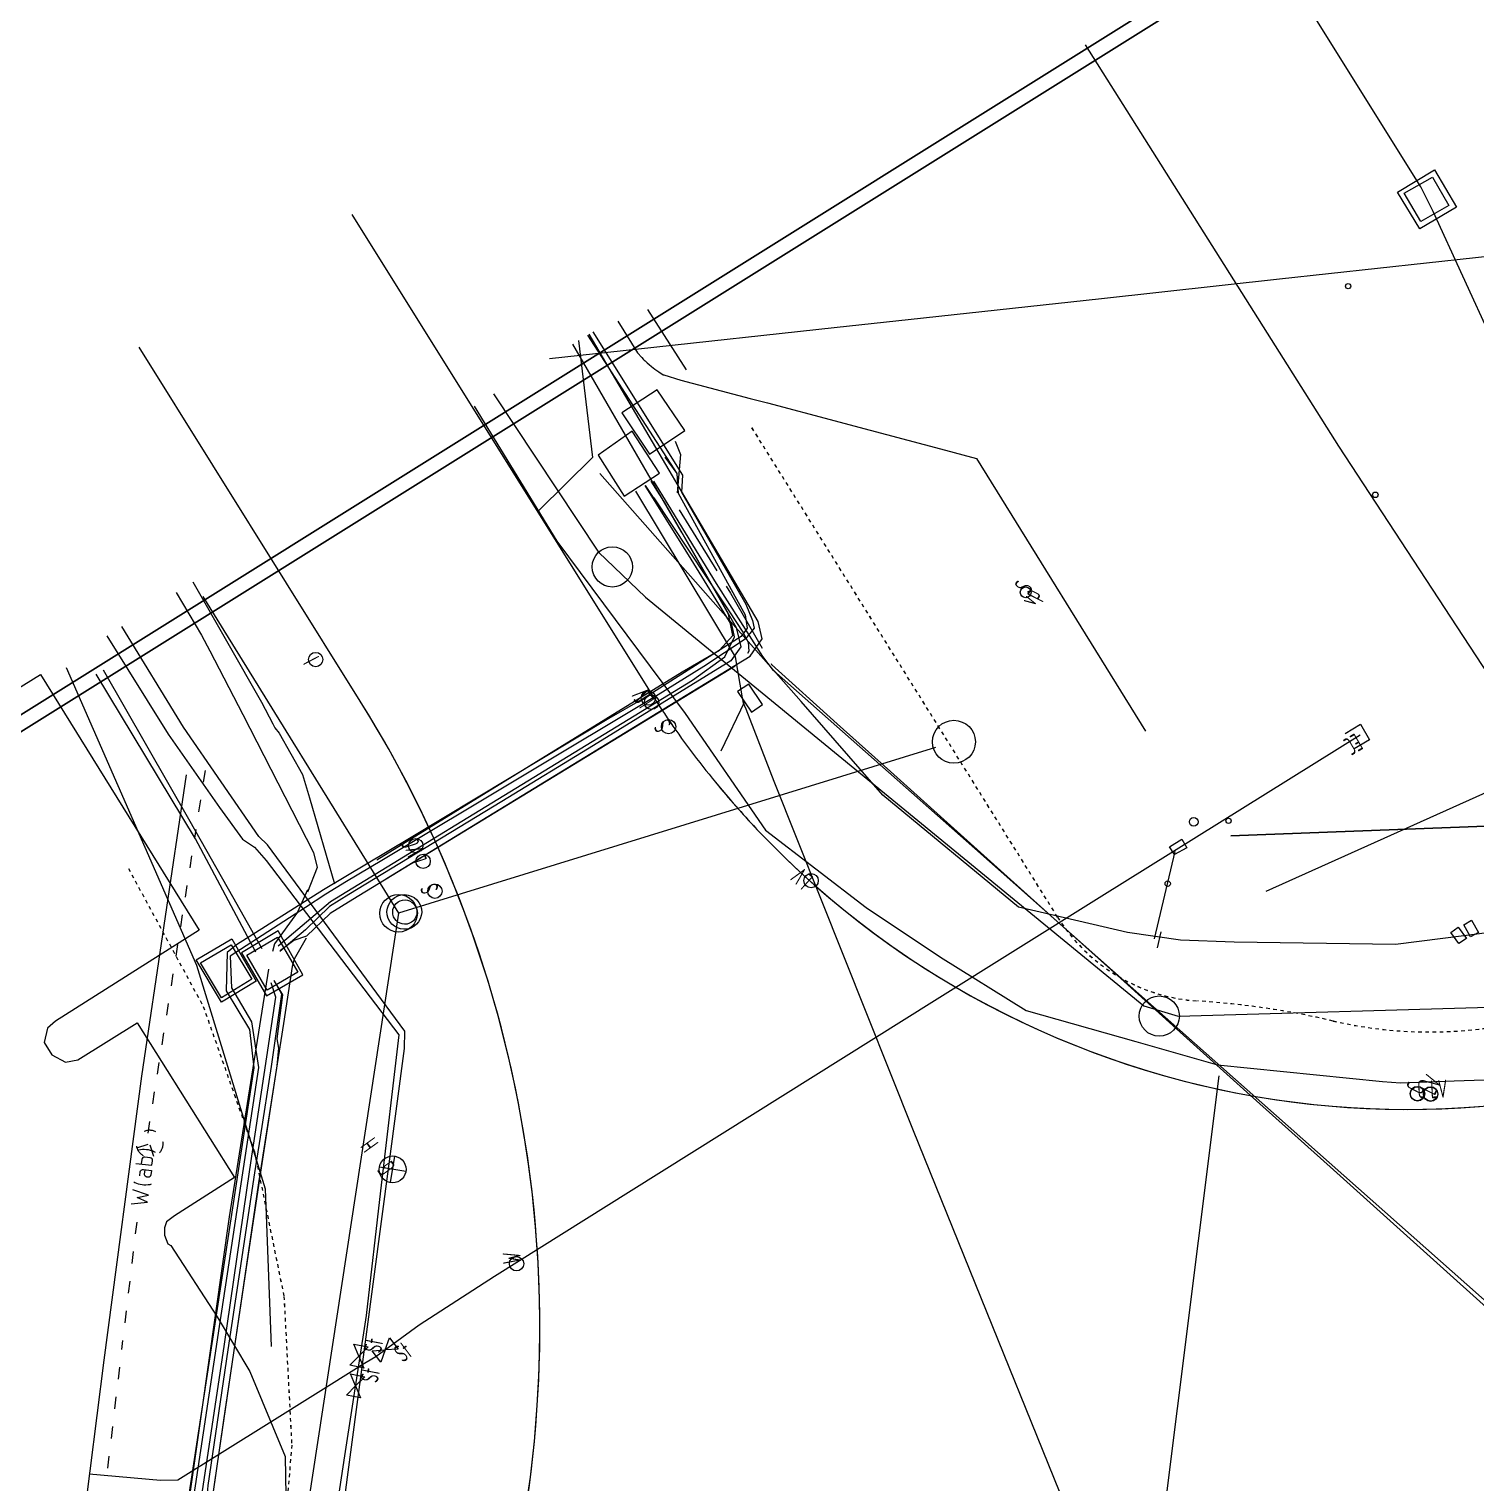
# Model space of a CAD drawing. Header units: metres. Extents: x 3 to 509016, y 4 to 6969473.
# Drawn here: x 507782.78 to 507823.17, y 6967302.36 to 6967342.94 of the extents above; entities that cross this region are included whole.
import ezdxf

# ---------------------------------------------------------------- set-up
doc = ezdxf.new("R2010")
doc.units = ezdxf.units.M
doc.linetypes.add('AEC_Double Dash', pattern=[0.039, 0.015, -0.004, 0.006, -0.004, 0.006, -0.004])
for name, color, linetype, lineweight in [('A-FLOR', 252, 'Continuous', 5), ('C-PRKG', 252, 'Continuous', 5), ('C-PROP-LINE', 252, 'AEC_Double Dash', 5), ('C_FEAT', 252, 'EXISTING_COMMUNICATIONS', 0), ('C_MANHOLE_PIT', 252, 'EXISTING_COMMUNICATIONS', 0), ('C_UG_LINES', 252, 'EXISTING_COMMUNICATIONS', 0), ('D_FEAT', 252, 'EXIST_SWD', 0), ('D_UG_PIPES', 252, 'EXIST_SWD', 0), ('DR_GRATED', 252, 'EXIST_SWD', 0), ('E_ABAND', 252, 'EXISTING_ELECTRICITY', 0), ('E_FEAT', 252, 'EXISTING_ELECTRICITY', 0), ('E_MANHOLE_PIT', 252, 'Continuous', 0), ('E_UG_LINES', 252, 'EXISTING_ELECTRICITY_UG', 0), ('HT_UG_LINES', 252, 'EXISTING_HIGH_VOLTAGE', 0), ('IR_FEAT', 252, 'Continuous', 0), ('IR_UG_PIPES', 252, 'EXISTING_IRRIGATION', 0), ('RW_ABAND', 252, 'EXISTING_WAT_RECYCLED', 0), ('RW_FEAT', 252, 'Continuous', 0), ('RW_UG_PIPES', 252, 'EXISTING_WAT_RECYCLED', 0), ('S_FEAT', 252, 'Continuous', 0), ('S_RM_UG_PIPES', 252, 'EXIST_RISINGMAIN', 0), ('S_UG_PIPES', 252, 'EXIST_SEWER', 0), ('W_ABAND', 252, 'EXISTING_WATER', 0), ('W_AG_PIPES_N', 252, 'EXISTING_WATER', 0), ('W_FEAT', 252, 'EXISTING_WATER', 0)]:
    doc.layers.add(name, color=color, linetype=linetype, lineweight=lineweight)
doc.layers.add('VPORTS', color=11, linetype='Continuous', plot=False)
doc.layers.add('VPORTS_FRAMES', color=11, linetype='Continuous', plot=False)
doc.layers.add('XREF', color=7, linetype='Continuous')
doc.styles.get("Standard").update_dxf_attribs({"font": 'ARIALN.TTF'})
doc.styles.add('Style-INTL_ISO_EQUAL', font='ISOCP.shx')
doc.linetypes.add('EXIST_RISINGMAIN', pattern='A,5,-2.5,5,-2,["RM",Standard,S=2.5,R=0,X=0,Y=-1.25],-5,5,-2.5,5,-2.5', length=34.5)
doc.linetypes.add('EXIST_SEWER', pattern='A,5,-2.5,5,-2,["S",Standard,S=2.5,R=0,X=0,Y=-1.25],-3.5,5,-2.5,5,-2.5', length=33)
doc.linetypes.add('EXIST_SWD', pattern='A,5,-2.5,5,-2,["SWD",Standard,S=2.5,R=0,X=0,Y=-1.25],-8,5,-2.5,5,-2.5', length=37.5)
doc.linetypes.add('EXISTING_COMMUNICATIONS', pattern='A,2,-2,2,-2,2,-2,["COMS",Standard,S=2.5,R=0,X=0,Y=-1.25],-9.75,2,-2,2,-2', length=29.75)
doc.linetypes.add('EXISTING_ELECTRICITY', pattern='A,2,-2,2,-2,2,-2,["E",Standard,S=2.5,R=0,X=0,Y=-1.25],-3.4,2,-2,2,-2', length=23.4)
doc.linetypes.add('EXISTING_ELECTRICITY_UG', pattern='A,2,-2,2,-2,2,-2,["E-UG",Standard,S=2.5,R=0,X=0,Y=-1.25],-9.15,2,-2,2,-2', length=29.15)
doc.linetypes.add('EXISTING_HIGH_VOLTAGE', pattern='A,2,-2,2,-2,2,-2,["HV",Standard,S=2.5,R=0,X=0,Y=-1.25],-5.9,2,-2,2,-2', length=25.9)
doc.linetypes.add('EXISTING_IRRIGATION', pattern='A,2,-2,2,-2,2,-2,["IRR",Standard,S=2.5,R=0,X=0,Y=-1.25],-7.4,2,-2,2,-2', length=27.4)
doc.linetypes.add('EXISTING_WAT_RECYCLED', pattern='A,2,-2,2,-2,2,-2,["R",Standard,S=2.5,R=0,X=0,Y=-1.25],-4.4,2,-2,2,-2', length=24.4)
doc.linetypes.add('EXISTING_WATER', pattern='A,2,-2,2,-2,2,-2,["W",Standard,S=2.5,R=0,X=0,Y=-1.25],-4.4,2,-2,2,-2', length=24.4)

# ---------------------------------------------------------------- blocks, each defined once
blk = doc.blocks.new('XD_HATCH')
at = {"layer": 'VPORTS_FRAMES'}
blk.add_lwpolyline([(507821.282, 6966964.794), (507649.023, 6967240.319), (507863.311, 6967374.293), (508035.571, 6967098.768)], close=True, dxfattribs=at)
blk = doc.blocks.new('25027_BNP_Skygate Play-Sheet - 000101 - SITE PLAN')
at = {"layer": 'A-FLOR'}
for p, q in [((-2180597, 4018834), (-2180597, 3962381)), ((-2202728, 3968159), (-2204776, 3969377)), ((-2200196, 3967732), (-2202728, 3968159)), ((-2198424, 3967702), (-2200196, 3967732)), ((-2196051, 3967741), (-2198424, 3967702)), ((-2195960, 3967791), (-2196051, 3967741)), ((-2195707, 3967740), (-2195960, 3967791)), ((-2195532, 3967635), (-2195707, 3967740)), ((-2189773, 3967738), (-2190152, 3967526)), ((-2189371, 3967738), (-2189773, 3967738)), ((-2189080, 3967449), (-2189371, 3967738)), ((-2195420, 3967499), (-2195532, 3967635)), ((-2195398, 3967216), (-2195420, 3967499)), ((-2190152, 3967526), (-2190275, 3967194)), ((-2189025, 3967156), (-2189080, 3967449)), ((-2195380, 3965234), (-2195398, 3967216)), ((-2190275, 3967194), (-2190281, 3965244)), ((-2189003, 3962408), (-2189025, 3967156)), ((-2190281, 3965244), (-2195380, 3965234)), ((-2180597, 3962381), (-2189003, 3962408)), ((-2185960, 3955207), (-2174311, 3955207)), ((-2174311, 3948207), (-2189912, 3948207))]:
    blk.add_line(p, q, dxfattribs=at)
for start, end in [(90, 92.5714), (90, 92.5714), (97.7143, 101.5714), (92.5714, 97.7143), (95.1429, 97.7143), (92.5714, 95.1429)]:
    blk.add_arc((-2189912, 3923207), 25000, start, end, dxfattribs=at)
at = {"layer": 'C-PRKG'}
for centre, radius, start, end in [((-2185960, 3988207), 33000, 214.0291, 270), ((-2185960, 3988207), 33000, 221.8983, 270), ((-2189912, 3923207), 25000, 97.7143, 176.1429), ((-2189912, 3923207), 25000, 101.5714, 180)]:
    blk.add_arc(centre, radius, start, end, dxfattribs=at)
at = {"layer": 'C-PROP-LINE'}
for p, q in [((-2202558, 3967833), (-2205842, 3970275)), ((-2198925, 3965818), (-2202558, 3967833)), ((-2195070, 3964379), (-2198925, 3965818)), ((-2190867, 3963440), (-2195070, 3964379)), ((-2186490, 3963170), (-2190867, 3963440)), ((-2201385, 3941894), (-2185217, 3941892))]:
    blk.add_line(p, q, dxfattribs=at)
for centre, radius, start, end in [((-2201397, 3936910), 4984, 89.8561, 144.3656), ((-2224136, 3953228), 23004, 314.8198, 324.3296), ((-2199522, 3928488), 11894, 134.9229, 180.03)]:
    blk.add_arc(centre, radius, start, end, dxfattribs=at)
blk = doc.blocks.new('XE_ARCH')
at = {"xscale": 0.001, "yscale": 0.001, "zscale": 0.001, "rotation": 121.996}
blk.add_blockref('25027_BNP_Skygate Play-Sheet - 000101 - SITE PLAN', (509988.126, 6971273.77), dxfattribs=at)
blk = doc.blocks.new('XE_LOT BOUNDARY')
at = {"layer": 'C-PROP-LINE'}
for p, q in [((507811.49, 6967318.156), (507802.926, 6967331.869)), ((507785.554, 6967319.515), (507787.645, 6967315.66)), ((507787.645, 6967315.66), (507789.075, 6967311.597)), ((507789.075, 6967311.597), (507789.897, 6967307.566)), ((507789.897, 6967307.566), (507790.113, 6967303.417)), ((507790.113, 6967303.417), (507789.783, 6967299.338))]:
    blk.add_line(p, q, dxfattribs=at)
for centre, radius, start, end in [((507815.724, 6967320.786), 4.984, 211.8522, 266.3616), ((507821.872, 6967326.84), 11.894, 256.9189, 302.0259), ((507813.933, 6967292.856), 23.004, 76.8158, 86.3256)]:
    blk.add_arc(centre, radius, start, end, dxfattribs=at)
blk = doc.blocks.new('C-MKRTAG')
at = {"layer": 'C_FEAT'}
blk.add_circle((0, 0), 0.2, dxfattribs=at)
at = {"layer": 'C_FEAT', "style": 'Style-INTL_ISO_EQUAL', "width": 0.65}
blk.add_text('C', height=0.5, rotation=62.9, dxfattribs=at).set_placement((0.111, -0.057))
blk = doc.blocks.new('EL-MKRTAG')
at = {"layer": 'E_FEAT'}
blk.add_circle((0, 0), 0.2, dxfattribs=at)
at = {"layer": 'E_FEAT', "style": 'Style-INTL_ISO_EQUAL', "width": 0.65}
blk.add_text('LV', height=0.5, rotation=62.9, dxfattribs=at).set_placement((0.111, -0.057))
blk = doc.blocks.new('C-MKRTAG_2')
at = {"layer": 'C_FEAT'}
blk.add_circle((0, 0), 0.2, dxfattribs=at)
at = {"layer": 'C_FEAT', "style": 'Style-INTL_ISO_EQUAL', "width": 0.65}
blk.add_text('C', height=0.5, rotation=62.9, dxfattribs=at).set_placement((0.111, -0.057))
blk = doc.blocks.new('C-MKRTAG_5')
at = {"layer": 'C_FEAT'}
blk.add_circle((0, 0), 0.2, dxfattribs=at)
at = {"layer": 'C_FEAT', "style": 'Style-INTL_ISO_EQUAL', "width": 0.65}
blk.add_text('C', height=0.5, rotation=62.9, dxfattribs=at).set_placement((0.111, -0.057))
blk = doc.blocks.new('C-MKRTAG_6')
at = {"layer": 'C_FEAT'}
blk.add_circle((0, 0), 0.2, dxfattribs=at)
at = {"layer": 'C_FEAT', "style": 'Style-INTL_ISO_EQUAL', "width": 0.65}
blk.add_text('C', height=0.5, rotation=62.9, dxfattribs=at).set_placement((0.111, -0.057))
blk = doc.blocks.new('RW-EC')
at = {"layer": 'RW_FEAT'}
for p, q in [((-0.336, -0.109), (-0.109, 0.336)), ((0.336, 0.109), (0.109, -0.336)), ((0.109, -0.336), (-0.336, -0.109))]:
    blk.add_line(p, q, dxfattribs=at)
at = {"layer": 'RW_FEAT', "style": 'Style-INTL_ISO_EQUAL', "width": 0.65}
blk.add_text('EC', height=0.5, rotation=62.9, dxfattribs=at).set_placement((0.111, -0.057))
blk = doc.blocks.new('SE-VENTP')
at = {"layer": 'S_FEAT'}
blk.add_circle((0, 0), 0.15, dxfattribs=at)
at = {"layer": 'S_FEAT', "style": 'Style-INTL_ISO_EQUAL', "width": 0.65}
for s, p in [('S', (0.111, -0.057)), ('vp', (0.245, -0.415))]:
    blk.add_text(s, height=0.5, rotation=62.9, dxfattribs=at).set_placement(p)
blk = doc.blocks.new('IR-MKRTAG_1')
at = {"layer": 'IR_FEAT'}
blk.add_circle((0, 0), 0.2, dxfattribs=at)
at = {"layer": 'IR_FEAT', "style": 'Style-INTL_ISO_EQUAL', "width": 0.65}
blk.add_text('I', height=0.5, rotation=62.9, dxfattribs=at).set_placement((0.108, -0.064))
blk = doc.blocks.new('SE-MKRTAG')
at = {"layer": 'S_FEAT'}
blk.add_circle((0, 0), 0.2, dxfattribs=at)
at = {"layer": 'S_FEAT', "style": 'Style-INTL_ISO_EQUAL', "width": 0.65}
blk.add_text('S', height=0.5, rotation=62.9, dxfattribs=at).set_placement((0.111, -0.057))
blk = doc.blocks.new('W-MKRTAG_1')
at = {"layer": 'W_FEAT'}
blk.add_circle((0, 0), 0.2, dxfattribs=at)
at = {"layer": 'W_FEAT', "style": 'Style-INTL_ISO_EQUAL', "width": 0.65}
blk.add_text('W', height=0.5, rotation=62.9, dxfattribs=at).set_placement((0.111, -0.057))
blk = doc.blocks.new('SE-MKRTAG_3')
at = {"layer": 'S_FEAT'}
blk.add_circle((0, 0), 0.2, dxfattribs=at)
at = {"layer": 'S_FEAT', "style": 'Style-INTL_ISO_EQUAL', "width": 0.65}
blk.add_text('S', height=0.5, rotation=62.9, dxfattribs=at).set_placement((0.111, -0.057))
blk = doc.blocks.new('W-SV_3')
at = {"layer": 'RW_FEAT', "flags": 128}
for points in [[(0, 0), (0.041, -0.358), (-0.315, -0.176)], [(0, 0), (-0.041, 0.358), (0.315, 0.176)]]:
    blk.add_lwpolyline(points, close=True, dxfattribs=at)
at = {"layer": 'RW_FEAT', "style": 'Style-INTL_ISO_EQUAL', "width": 0.65}
blk.add_text('St', height=0.5, rotation=62.9, dxfattribs=at).set_placement((0.609, -0.11))
blk = doc.blocks.new('W-GH_1')
at = {"layer": 'W_FEAT'}
for p, q in [((-0.357, -0.115), (0.357, 0.115)), ((0.115, -0.357), (-0.115, 0.357))]:
    blk.add_line(p, q, dxfattribs=at)
blk.add_circle((0, 0), 0.375, dxfattribs=at)
at = {"layer": 'W_FEAT', "style": 'Style-INTL_ISO_EQUAL', "width": 0.65}
blk.add_text('G   H', height=0.5, rotation=62.9, dxfattribs=at).set_placement((0.111, -0.057))
blk = doc.blocks.new('XE_SURVEY')
at = {"layer": 'C_FEAT', "flags": 128}
blk.add_lwpolyline([(507800.314, 6967332.877), (507799.326, 6967332.233), (507800.099, 6967331.077), (507801.088, 6967331.735)], close=True, dxfattribs=at)
blk.add_lwpolyline([(507787.567, 6967316.88), (507788.423, 6967317.385), (507789.004, 6967316.42), (507788.152, 6967315.901), (507787.567, 6967316.88)], dxfattribs=at)
at = {"layer": 'C_MANHOLE_PIT', "flags": 128}
blk.add_lwpolyline([(507788.441, 6967317.552), (507789.124, 6967316.364), (507788.152, 6967315.776), (507787.447, 6967316.963), (507788.441, 6967317.552)], dxfattribs=at)
at = {"layer": 'C_UG_LINES', "flags": 128}
for points in [[(507798.37, 6967334.404), (507800.866, 6967330.538), (507800.899, 6967329.99), (507802.531, 6967327.028), (507802.771, 6967326.59), (507802.824, 6967326.221), (507802.657, 6967325.988), (507799.903, 6967324.243), (507798.969, 6967323.701), (507793.397, 6967320.353), (507790.998, 6967318.912), (507788.57, 6967317.381), (507788.315, 6967317.17), (507788.28, 6967316.098), (507788.932, 6967315.013), (507789.058, 6967313.95), (507787.222, 6967301.915), (507786.792, 6967298.687), (507786.248, 6967294.479), (507785.864, 6967291.503), (507785.662, 6967289.941), (507785.579, 6967289.02), (507785.535, 6967288.522), (507785.386, 6967286.853), (507785.3, 6967286.54)], [(507798.516, 6967334.495), (507801.017, 6967330.49), (507800.997, 6967330.02), (507802.79, 6967326.893), (507802.973, 6967326.433), (507803.024, 6967326.216), (507802.772, 6967325.916), (507801.62, 6967325.147), (507800.344, 6967324.359), (507792.625, 6967319.731), (507791.647, 6967319.144), (507791.355, 6967318.969), (507791.064, 6967318.793), (507790.495, 6967318.422), (507788.398, 6967317.062), (507788.429, 6967316.176), (507788.991, 6967315.234), (507789.186, 6967313.958), (507788.093, 6967306.727), (507787.644, 6967303.761), (507787.345, 6967301.783), (507787.027, 6967299.304), (507786.287, 6967293.35), (507785.979, 6967290.869), (507785.743, 6967288.883), (507785.514, 6967286.863), (507785.374, 6967286.417)], [(507800.819, 6967331.445), (507800.963, 6967331.072), (507800.877, 6967329.998)], [(507800.528, 6967330.997), (507800.866, 6967330.538)], [(507846.156, 6967330.305), (507834.457, 6967322.83), (507833.503, 6967322.189), (507830.307, 6967320.958), (507816.33, 6967320.423)], [(507800.928, 6967329.522), (507801.978, 6967327.82)], [(507802.241, 6967327.394), (507802.361, 6967327.2), (507803.243, 6967325.664)], [(507803.493, 6967325.23), (507803.509, 6967325.202), (507805.343, 6967323.552), (507806.831, 6967322.215), (507807.574, 6967321.546), (507809.433, 6967319.874), (507811.292, 6967318.203), (507813.151, 6967316.531), (507815.01, 6967314.859), (507816.869, 6967313.188), (507819.099, 6967311.182), (507820.586, 6967309.844), (507820.958, 6967309.51), (507824.676, 6967306.167), (507826.535, 6967304.495), (507828.022, 6967303.157), (507828.394, 6967302.823), (507830.624, 6967300.817), (507832.483, 6967299.145), (507836.201, 6967295.802), (507837.313, 6967294.846), (507839.821, 6967293.435), (507839.973, 6967293.465)]]:
    blk.add_lwpolyline(points, dxfattribs=at)
at = {"layer": 'D_FEAT'}
for centre in [(507799.064, 6967327.931), (507814.329, 6967315.392)]:
    blk.add_circle(centre, 0.562, dxfattribs=at)
at = {"layer": 'D_UG_PIPES', "flags": 128}
for points in [[(507832.259, 6967315.901), (507829.046, 6967322.678), (507824.457, 6967332.433), (507821.973, 6967337.848), (507821.627, 6967338.544), (507818.446, 6967343.632), (507816.945, 6967346.033)], [(507795.743, 6967332.76), (507798.673, 6967328.338), (507799.985, 6967327.09), (507813.903, 6967315.675), (507814.857, 6967315.388), (507823.853, 6967315.653), (507832.259, 6967315.901)]]:
    blk.add_lwpolyline(points, dxfattribs=at)
at = {"layer": 'DR_GRATED', "flags": 128}
for points in [[(507821.6, 6967337.365), (507820.979, 6967338.396), (507822.016, 6967339.017), (507822.622, 6967337.974), (507821.6, 6967337.365)], [(507821.17, 6967338.361), (507821.956, 6967338.814), (507822.409, 6967338.017), (507821.631, 6967337.57), (507821.17, 6967338.361)]]:
    blk.add_lwpolyline(points, dxfattribs=at)
at = {"layer": 'E_ABAND'}
for points in [[(507789.115, 6967317.174), (507787.432, 6967320.338), (507784.652, 6967324.937)], [(507784.855, 6967325.062), (507787.266, 6967320.833), (507788.46, 6967318.732), (507789.277, 6967317.279)]]:
    blk.add_lwpolyline(points, dxfattribs=at)
at = {"layer": 'E_FEAT', "flags": 128}
for points in [[(507799.617, 6967331.723), (507798.663, 6967331.052), (507799.397, 6967329.909), (507800.384, 6967330.547)], [(507802.872, 6967324.66), (507802.553, 6967324.45), (507802.944, 6967323.872), (507803.256, 6967324.09)]]:
    blk.add_lwpolyline(points, close=True, dxfattribs=at)
blk.add_lwpolyline([(507788.861, 6967317.096), (507789.718, 6967317.59), (507790.284, 6967316.613), (507789.431, 6967316.116), (507788.861, 6967317.096)], dxfattribs=at)
at = {"layer": 'E_MANHOLE_PIT', "flags": 128}
blk.add_lwpolyline([(507788.716, 6967317.159), (507789.407, 6967315.956), (507790.427, 6967316.542), (507789.739, 6967317.768), (507788.716, 6967317.159)], dxfattribs=at)
at = {"layer": 'E_UG_LINES', "flags": 128}
for points in [[(507800.044, 6967335.118), (507801.123, 6967333.434)], [(507800.136, 6967330.327), (507800.558, 6967329.666), (507801.254, 6967328.455), (507802.524, 6967326.239), (507802.646, 6967325.703)], [(507844.447, 6967298.068), (507842.798, 6967297.093), (507841.886, 6967296.903), (507840.213, 6967295.548), (507839.004, 6967294.577), (507838.557, 6967294.53), (507838.105, 6967294.678), (507837.078, 6967295.348), (507828.64, 6967302.824), (507809.18, 6967320.066), (507803.566, 6967325.039), (507803.266, 6967325.434), (507801.969, 6967327.468), (507800.619, 6967329.676), (507800.222, 6967330.327)], [(507816.33, 6967320.423), (507830.307, 6967320.958), (507834.988, 6967323.707), (507837.08, 6967325.016), (507839.63, 6967326.596), (507846.005, 6967330.546)], [(507789.732, 6967317.353), (507791.2, 6967318.588), (507793.402, 6967319.936), (507795.534, 6967321.241), (507801.299, 6967324.77), (507802.206, 6967325.416), (507802.475, 6967325.98), (507802.409, 6967326.282), (507801.267, 6967328.151), (507799.979, 6967330.202)], [(507814.577, 6967294.142), (507814.286, 6967295.328), (507813.287, 6967297.821), (507807.468, 6967312.187), (507803.579, 6967321.94), (507802.801, 6967323.962), (507802.724, 6967324.124), (507802.695, 6967324.275), (507802.5, 6967325.42), (507799.719, 6967330.042)], [(507799.979, 6967330.202), (507800.294, 6967329.732)], [(507800.223, 6967329.857), (507801.683, 6967327.654), (507802.334, 6967326.672), (507802.709, 6967326.107), (507802.855, 6967325.826), (507802.876, 6967325.574), (507802.833, 6967325.512)], [(507802.646, 6967325.703), (507802.369, 6967325.308), (507798.539, 6967322.947), (507795.977, 6967321.385), (507791.708, 6967318.781), (507791.167, 6967318.451), (507790.495, 6967317.802), (507789.786, 6967317.198)], [(507783.822, 6967325.121), (507787.454, 6967316.817), (507789.371, 6967310.567), (507789.537, 6967306.171)], [(507802.492, 6967325.158), (507791.824, 6967318.646), (507791.188, 6967318.253), (507790.525, 6967317.623), (507790.17, 6967317.499), (507789.798, 6967317.225)], [(507802.748, 6967324.161), (507802.089, 6967322.789)], [(507786.194, 6967286.319), (507786.18, 6967286.762), (507786.056, 6967288.314), (507786.009, 6967288.908), (507786.129, 6967290.808), (507786.438, 6967293.288), (507786.768, 6967295.767), (507787.164, 6967298.74), (507787.511, 6967301.396), (507788.227, 6967306.164), (507788.944, 6967311.112), (507789.672, 6967315.921), (507789.539, 6967316.324)], [(507786.303, 6967286.218), (507786.232, 6967288.217), (507786.212, 6967288.872), (507786.284, 6967290.715), (507786.317, 6967291.214), (507786.655, 6967293.691), (507786.926, 6967295.672), (507787.138, 6967297.217), (507787.4, 6967299.14), (507787.721, 6967301.619), (507787.777, 6967302.285), (507788.339, 6967306.075), (507789.081, 6967311.02), (507789.239, 6967312.007), (507789.553, 6967313.982), (507789.836, 6967316), (507789.625, 6967316.385)], [(507789.625, 6967316.369), (507789.853, 6967315.989), (507789.697, 6967314.756), (507789.74, 6967314.493), (507789.7, 6967313.999), (507789.241, 6967311.034), (507788.869, 6967308.562), (507788.206, 6967304.111), (507787.493, 6967299.162), (507786.753, 6967293.712), (507786.416, 6967291.235), (507786.378, 6967290.737), (507786.288, 6967288.739), (507786.301, 6967288.24), (507786.352, 6967286.24)]]:
    blk.add_lwpolyline(points, dxfattribs=at)
at = {"layer": 'HT_UG_LINES', "flags": 128}
for points in [[(507792.758, 6967319.235), (507801.29, 6967324.45), (507802.906, 6967325.435), (507803.249, 6967325.924), (507803.137, 6967326.411), (507798.412, 6967334.431)], [(507792.492, 6967319.758), (507801.008, 6967324.999), (507802.055, 6967325.608), (507802.43, 6967326.016), (507802.31, 6967326.616), (507801.006, 6967328.892), (507797.957, 6967334.145)], [(507787.357, 6967327.51), (507789.266, 6967324.156), (507789.584, 6967323.546), (507789.646, 6967323.437), (507789.761, 6967323.287), (507790.418, 6967322.133), (507790.606, 6967321.488), (507791.308, 6967319.088)], [(507786.886, 6967327.215), (507787.595, 6967326.029), (507787.832, 6967325.589), (507788.745, 6967323.81), (507790.114, 6967321.14), (507790.722, 6967319.956), (507790.824, 6967319.537), (507790.55, 6967318.852)], [(507790.558, 6967318.912), (507790.279, 6967318.296), (507789.631, 6967317.405), (507789.574, 6967317.191)], [(507790.517, 6967317.569), (507790.181, 6967316.984), (507790.13, 6967316.772), (507789.882, 6967315.184), (507789.188, 6967310.738), (507788.027, 6967302.823), (507786.943, 6967295.401), (507786.266, 6967289.945), (507785.936, 6967286.261), (507786.276, 6967285.005), (507787.625, 6967282.902), (507790.601, 6967278.277), (507794.519, 6967272.189), (507794.726, 6967272.032), (507795.147, 6967271.713), (507799.425, 6967270.408), (507804.59, 6967268.521), (507811.619, 6967265.906), (507813.573, 6967265.179), (507813.988, 6967265.193), (507814.979, 6967265.257), (507818.844, 6967267.557), (507823.059, 6967270.246), (507827.275, 6967272.934), (507831.912, 6967275.892), (507834.02, 6967277.236), (507835.182, 6967277.978), (507835.966, 6967278.358), (507837.542, 6967279.122), (507837.828, 6967282.609), (507837.946, 6967283.602), (507838.278, 6967285.574), (507838.692, 6967288.039), (507839.52, 6967292.97), (507839.664, 6967293.823), (507839.926, 6967294.366), (507840.564, 6967295.177), (507841.627, 6967296.527), (507844.902, 6967298.418), (507851.461, 6967302.056), (507858.365, 6967306.094), (507860.525, 6967307.353)], [(507789.467, 6967316.703), (507788.368, 6967309.79), (507787.591, 6967304.345), (507786.53, 6967296.92), (507786.176, 6967294.446), (507785.84, 6967292.057), (507785.324, 6967286.493), (507785.698, 6967284.898), (507786.089, 6967284.137), (507786.346, 6967283.709), (507788.86, 6967279.977), (507790.256, 6967277.903), (507791.932, 6967275.415), (507794.5, 6967271.602), (507795.337, 6967271.019), (507796.238, 6967270.746), (507799.531, 6967269.746), (507804.715, 6967267.909), (507809.424, 6967266.228), (507812.249, 6967265.219), (507813.428, 6967264.798), (507814.164, 6967264.662), (507814.649, 6967264.62), (507816.46, 6967265.469), (507817.355, 6967265.913), (507819.032, 6967267.002), (507819.451, 6967267.275), (507821.548, 6967268.637), (507825.322, 6967271.088), (507832.031, 6967275.446), (507834.127, 6967276.808), (507835.026, 6967277.171), (507837.344, 6967278.109), (507838.051, 6967278.089), (507838.586, 6967277.718), (507838.953, 6967277.008), (507839.101, 6967275.013), (507839.12, 6967274.747), (507839.612, 6967273.098), (507840.166, 6967271.801), (507840.407, 6967271.364), (507841.447, 6967269.656), (507842.747, 6967267.52), (507844.047, 6967265.385), (507845.607, 6967262.822), (507846.907, 6967260.687), (507848.207, 6967258.551), (507848.6, 6967257.908), (507849.519, 6967256.423), (507850.835, 6967254.298), (507852.151, 6967252.172), (507853.73, 6967249.621), (507855.046, 6967247.496), (507856.362, 6967245.37), (507857.678, 6967243.244), (507860.31, 6967238.993), (507861.889, 6967236.443), (507864.521, 6967232.191), (507867.447, 6967227.535), (507870.121, 6967223.309), (507874.131, 6967216.971), (507874.398, 6967216.549), (507875.467, 6967214.859), (507875.735, 6967214.436), (507875.994, 6967214.026), (507876.109, 6967213.843), (507876.235, 6967213.635), (507876.78, 6967212.731), (507877.296, 6967211.875), (507878.329, 6967210.162), (507879.621, 6967208.022), (507880.912, 6967205.881), (507882.204, 6967203.74), (507883.753, 6967201.172), (507884.786, 6967199.459), (507885.303, 6967198.603), (507886.336, 6967196.89), (507886.594, 6967196.462), (507887.624, 6967194.755), (507888.477, 6967193.341), (507888.94, 6967192.622), (507890.565, 6967190.1), (507891.919, 6967187.999), (507892.991, 6967186.336), (507893.002, 6967186.318), (507894.898, 6967183.376), (507896.252, 6967181.274), (507897.606, 6967179.172), (507899.374, 6967176.429), (507901.207, 6967173.173), (507903.905, 6967168.38), (507905.377, 6967165.766), (507906.603, 6967163.588), (507907.584, 6967161.845), (507908.811, 6967159.666), (507909.397, 6967158.625), (507909.855, 6967156.879), (507910.488, 6967154.461), (507910.615, 6967153.977), (507911.119, 6967152.053), (507911.148, 6967151.9), (507911.394, 6967150.918), (507912.12, 6967148.007), (507913.948, 6967140.734), (507915.696, 6967134.162), (507919.195, 6967129.044), (507921.822, 6967127.059), (507926.769, 6967126.165), (507930.875, 6967126.93), (507931.786, 6967127.29), (507937.026, 6967130.813), (507939.978, 6967135.672), (507940.713, 6967136.883), (507941.916, 6967140.785), (507942.653, 6967143.174)]]:
    blk.add_lwpolyline(points, dxfattribs=at)
at = {"layer": 'IR_FEAT', "flags": 128}
for points in [[(507814.616, 6967320.118), (507814.955, 6967320.327), (507815.095, 6967320.091), (507814.755, 6967319.898), (507814.616, 6967320.118)], [(507822.831, 6967317.935), (507823.043, 6967318.068), (507823.236, 6967317.722), (507823.02, 6967317.6), (507822.831, 6967317.935)], [(507822.464, 6967317.728), (507822.675, 6967317.872), (507822.908, 6967317.553), (507822.694, 6967317.418), (507822.464, 6967317.728)]]:
    blk.add_lwpolyline(points, dxfattribs=at)
at = {"layer": 'IR_FEAT'}
for centre, radius in [((507819.601, 6967335.769), 0.074), ((507820.36, 6967329.943), 0.077), ((507815.29, 6967320.813), 0.121), ((507816.264, 6967320.842), 0.073), ((507814.565, 6967319.088), 0.075)]:
    blk.add_circle(centre, radius, dxfattribs=at)
at = {"layer": 'IR_UG_PIPES'}
for points in [[(507812.26, 6967342.505), (507819.336, 6967331.3), (507827.685, 6967318.541)], [(507798.12, 6967334.247), (507798.505, 6967330.981), (507797.007, 6967329.509)], [(507795.203, 6967332.421), (507797.512, 6967328.647), (507801.095, 6967323.84), (507803.335, 6967320.578), (507806.145, 6967318.419), (507808.224, 6967317.036), (507810.611, 6967315.551), (507813.679, 6967314.681), (507815.956, 6967314.035), (507820.565, 6967313.568), (507821.063, 6967313.526), (507822.562, 6967313.58), (507825.06, 6967313.67), (507825.55, 6967313.74), (507829.317, 6967315.086), (507830.728, 6967315.594), (507832.996, 6967316.645), (507833.45, 6967316.854), (507834.42, 6967317.097), (507834.893, 6967317.248), (507838.262, 6967319.404), (507845.006, 6967323.663), (507848.857, 6967325.991)], [(507846.772, 6967329.28), (507835.4, 6967322.306), (507831.494, 6967320.073), (507830.107, 6967319.504), (507827.784, 6967318.58), (507826.641, 6967318.126), (507822.902, 6967317.645), (507820.92, 6967317.387), (507816.42, 6967317.458), (507814.921, 6967317.513), (507813.442, 6967317.723), (507811.007, 6967318.288), (507810.401, 6967318.428), (507806.616, 6967321.561), (507804.336, 6967324.17), (507798.71, 6967330.541)], [(507814.762, 6967319.983), (507814.187, 6967317.55)], [(507814.37, 6967317.74), (507814.267, 6967317.299)], [(507815.996, 6967313.722), (507814.252, 6967299.831)]]:
    blk.add_lwpolyline(points, dxfattribs=at)
at = {"layer": 'RW_ABAND'}
for points in [[(507787.168, 6967322.125), (507785.916, 6967313.718), (507784.872, 6967305.787), (507784.282, 6967301.153), (507782.797, 6967288.915)], [(507784.459, 6967302.61), (507786.451, 6967302.44), (507786.937, 6967302.446), (507789.482, 6967304.035), (507792.07, 6967305.652)]]:
    blk.add_lwpolyline(points, dxfattribs=at)
at = {"layer": 'RW_UG_PIPES', "flags": 128}
for points in [[(507784.952, 6967326.004), (507786.663, 6967323.262), (507788.1, 6967321.217), (507788.736, 6967320.326), (507789.078, 6967320.109), (507789.399, 6967319.731), (507793.101, 6967314.871), (507792.594, 6967310.51), (507792.19, 6967307.033), (507791.585, 6967303.119), (507790.983, 6967299.125), (507790.419, 6967295.671), (507789.603, 6967290.234), (507789.438, 6967288.18), (507788.972, 6967288.18), (507785.981, 6967288.408), (507784.484, 6967288.509), (507783.486, 6967288.561), (507782.691, 6967288.036), (507782.595, 6967287.243), (507782.365, 6967285.348), (507785.363, 6967280.629), (507789.117, 6967274.72), (507792.871, 6967268.812), (507793.286, 6967268.577), (507798.499, 6967266.825), (507804.187, 6967264.914), (507808.926, 6967263.321), (507814.14, 6967261.569), (507818.879, 6967259.976), (507821.901, 6967258.96), (507825.578, 6967261.212), (507831.542, 6967264.877), (507837.911, 6967268.838), (507843.021, 6967271.983), (507843.446, 6967272.246), (507843.861, 6967272.525)], [(507819.933, 6967323.237), (507812.723, 6967318.736), (507808.06, 6967315.819), (507803.822, 6967313.165), (507799.585, 6967310.511), (507795.773, 6967308.119), (507793.675, 6967306.76), (507792.464, 6967305.881), (507792.029, 6967305.628)]]:
    blk.add_lwpolyline(points, dxfattribs=at)
at = {"layer": 'S_FEAT'}
for centre, radius in [((507808.598, 6967323.048), 0.6), ((507793.095, 6967318.26), 0.525)]:
    blk.add_circle(centre, radius, dxfattribs=at)
for centre, major_axis, ratio in [((507793.257, 6967318.298), (-0.179, 0.45), 0.999735), ((507793.271, 6967318.295), (-0.063, 0.333), 0.999658)]:
    blk.add_ellipse(centre, major_axis=major_axis, ratio=ratio, dxfattribs=at)
at = {"layer": 'S_RM_UG_PIPES'}
blk.add_lwpolyline([(507799.218, 6967334.791), (507799.763, 6967333.911), (507799.882, 6967333.779), (507799.926, 6967333.734), (507799.956, 6967333.704), (507799.978, 6967333.682), (507800.001, 6967333.661), (507800.032, 6967333.632), (507800.087, 6967333.584), (507800.152, 6967333.53), (507800.251, 6967333.453), (507800.362, 6967333.375), (507800.486, 6967333.297), (507800.496, 6967333.291), (507800.973, 6967333.148), (507802.907, 6967332.635), (507803.39, 6967332.507), (507805.283, 6967332.005), (507805.806, 6967331.866), (507808.223, 6967331.226), (507809.232, 6967330.958), (507813.949, 6967323.345)], dxfattribs=at)
at = {"layer": 'S_UG_PIPES', "flags": 128}
for points in [[(507840.55, 6967338.453), (507836.076, 6967337.966), (507830.609, 6967337.369), (507825.638, 6967336.827), (507823.153, 6967336.556), (507817.685, 6967335.96), (507812.715, 6967335.418), (507807.744, 6967334.876), (507805.259, 6967334.605), (507799.791, 6967334.009), (507797.306, 6967333.738)], [(507787.636, 6967327.101), (507793.095, 6967318.26)], [(507808.081, 6967322.889), (507793.095, 6967318.26), (507790.054, 6967298.382), (507788.164, 6967286.026), (507788.509, 6967285.139), (507793.541, 6967277.082), (507795.514, 6967273.923), (507809.005, 6967269.255), (507818.928, 6967265.822)]]:
    blk.add_lwpolyline(points, dxfattribs=at)
at = {"layer": 'W_ABAND'}
for p, q in [((507787.653, 6967321.919), (507787.705, 6967322.248)), ((507787.523, 6967321.095), (507787.575, 6967321.425)), ((507787.406, 6967320.355), (507787.445, 6967320.602)), ((507787.276, 6967319.532), (507787.328, 6967319.861)), ((507787.146, 6967318.708), (507787.198, 6967319.038)), ((507787.016, 6967317.885), (507787.068, 6967318.215)), ((507786.885, 6967317.062), (507786.937, 6967317.391)), ((507786.755, 6967316.239), (507786.807, 6967316.568)), ((507786.625, 6967315.416), (507786.677, 6967315.745)), ((507786.495, 6967314.593), (507786.547, 6967314.922)), ((507786.365, 6967313.77), (507786.417, 6967314.099)), ((507786.235, 6967312.946), (507786.287, 6967313.276)), ((507786.105, 6967312.123), (507786.157, 6967312.453)), ((507785.792, 6967311.713), (507786.109, 6967311.816)), ((507786.264, 6967311.472), (507786.162, 6967311.789)), ((507785.757, 6967309.312), (507785.797, 6967309.643)), ((507785.659, 6967308.484), (507785.698, 6967308.815)), ((507785.561, 6967307.657), (507785.6, 6967307.988)), ((507785.462, 6967306.829), (507785.502, 6967307.16)), ((507785.374, 6967306.084), (507785.403, 6967306.332)), ((507785.275, 6967305.257), (507785.315, 6967305.588)), ((507785.177, 6967304.429), (507785.216, 6967304.76)), ((507785.079, 6967303.602), (507785.118, 6967303.933)), ((507784.98, 6967302.774), (507785.02, 6967303.105))]:
    blk.add_line(p, q, dxfattribs=at)
at = {"layer": 'W_ABAND', "flags": 128}
for points in [[(507786.32, 6967312.163), (507786.298, 6967312.173), (507786.276, 6967312.182), (507786.253, 6967312.189), (507786.23, 6967312.195), (507786.207, 6967312.199), (507786.183, 6967312.202), (507786.16, 6967312.204), (507786.136, 6967312.204), (507786.112, 6967312.202), (507786.088, 6967312.199), (507786.065, 6967312.194), (507786.042, 6967312.188), (507786.019, 6967312.181), (507785.997, 6967312.172), (507785.997, 6967312.172)], [(507785.78, 6967311.762), (507785.785, 6967311.739), (507785.791, 6967311.716), (507785.799, 6967311.694), (507785.808, 6967311.672), (507785.819, 6967311.651), (507785.831, 6967311.63), (507785.844, 6967311.61), (507785.858, 6967311.591), (507785.874, 6967311.573), (507785.891, 6967311.557), (507785.909, 6967311.541), (507785.927, 6967311.526), (507785.947, 6967311.513), (507785.967, 6967311.5), (507785.968, 6967311.5)], [(507785.808, 6967311.652), (507785.844, 6967311.659), (507785.893, 6967311.669), (507785.945, 6967311.675), (507785.997, 6967311.677), (507786.056, 6967311.67), (507786.106, 6967311.664), (507786.16, 6967311.649), (507786.218, 6967311.635), (507786.267, 6967311.613), (507786.304, 6967311.593)], [(507786.426, 6967311.576), (507786.441, 6967311.593), (507786.455, 6967311.612), (507786.468, 6967311.632), (507786.48, 6967311.653), (507786.49, 6967311.674), (507786.5, 6967311.696), (507786.507, 6967311.718), (507786.513, 6967311.741), (507786.518, 6967311.765), (507786.522, 6967311.788), (507786.523, 6967311.812), (507786.524, 6967311.836), (507786.523, 6967311.86), (507786.52, 6967311.883), (507786.52, 6967311.884)], [(507785.764, 6967311.28), (507786.213, 6967311.227), (507786.228, 6967311.352), (507786.223, 6967311.38), (507786.214, 6967311.405), (507786.189, 6967311.424), (507786.163, 6967311.435), (507786.014, 6967311.453), (507785.982, 6967311.449), (507785.961, 6967311.439), (507785.939, 6967311.418), (507785.927, 6967311.388), (507785.912, 6967311.263)], [(507785.702, 6967310.764), (507785.736, 6967310.748), (507785.781, 6967310.727), (507785.83, 6967310.709), (507785.881, 6967310.699), (507785.939, 6967310.689), (507785.99, 6967310.682), (507786.045, 6967310.684), (507786.106, 6967310.689), (507786.158, 6967310.694), (507786.199, 6967310.705)], [(507785.873, 6967310.934), (507785.886, 6967311.044), (507785.897, 6967311.07), (507785.912, 6967311.092), (507785.945, 6967311.108), (507785.973, 6967311.109), (507786.196, 6967311.082), (507786.181, 6967310.957), (507786.174, 6967310.934), (507786.16, 6967310.916), (507786.135, 6967310.899), (507786.11, 6967310.894), (507786.098, 6967310.892), (507786.071, 6967310.895), (507786.048, 6967310.906), (507786.026, 6967310.92), (507786.013, 6967310.941), (507786.007, 6967310.958), (507786.005, 6967310.978), (507786.02, 6967311.103)], [(507785.629, 6967310.147), (507786.09, 6967310.195), (507785.801, 6967310.328), (507786.114, 6967310.394), (507785.676, 6967310.545)]]:
    blk.add_lwpolyline(points, dxfattribs=at)
at = {"layer": 'W_AG_PIPES_N', "flags": 128}
for points in [[(507817.311, 6967318.879), (507840.571, 6967329.329), (507841.12, 6967329.575), (507842.515, 6967330.037), (507842.572, 6967330.175)], [(507783.631, 6967288.215), (507784.141, 6967288.205), (507789.546, 6967287.693), (507789.954, 6967291.571), (507790.38, 6967294.198), (507791.549, 6967301.606), (507793.266, 6967314.49), (507793.268, 6967314.971), (507789.442, 6967320.176), (507789.192, 6967320.401), (507787.097, 6967323.455), (507785.373, 6967326.268)]]:
    blk.add_lwpolyline(points, dxfattribs=at)
at = {"layer": 'C_FEAT'}
for name, p, rotation in [('C-MKRTAG_6', (507800.067, 6967324.269), 59.99999999999999), ('C-MKRTAG_2', (507793.576, 6967320.15), 45.00000000000001), ('C-MKRTAG_5', (507821.54, 6967313.22), 300.0000000000001)]:
    blk.add_blockref(name, p, dxfattribs=dict(at, rotation=rotation))
blk.add_blockref('C-MKRTAG', (507821.534, 6967313.228), dxfattribs=at)
at = {"layer": 'E_FEAT'}
for p, rotation in [((507800.159, 6967324.152), 59.99999999999999), ((507793.78, 6967319.712), 45.00000000000001), ((507804.611, 6967319.172), 75.00000000000001), ((507821.903, 6967313.219), 300.0000000000001)]:
    blk.add_blockref('EL-MKRTAG', p, dxfattribs=dict(at, rotation=rotation))
blk.add_blockref('EL-MKRTAG', (507821.904, 6967313.209), dxfattribs=at)
at = {"layer": 'IR_FEAT', "rotation": 55}
blk.add_blockref('IR-MKRTAG_1', (507790.783, 6967325.345), dxfattribs=at)
at = {"layer": 'RW_FEAT'}
for name, p, rotation in [('RW-EC', (507819.859, 6967323.194), 147.6591084703285), ('W-SV_3', (507791.991, 6967305.899), 16.23736516552699), ('W-SV_3', (507792.72, 6967306.07), 333.8249133022575), ('W-SV_3', (507791.898, 6967305.068), 16.23736516552699)]:
    blk.add_blockref(name, p, dxfattribs=dict(at, rotation=rotation))
at = {"layer": 'S_FEAT'}
blk.add_blockref('SE-VENTP', (507810.601, 6967327.222), dxfattribs=at)
for name, p, rotation in [('SE-MKRTAG_3', (507800.632, 6967323.47), 59.99999999999999), ('SE-MKRTAG', (507794.111, 6967318.878), 45.00000000000001)]:
    blk.add_blockref(name, p, dxfattribs=dict(at, rotation=rotation))
at = {"layer": 'W_FEAT'}
for name, p, rotation in [('W-GH_1', (507792.93, 6967311.112), 62.89999999999841), ('W-MKRTAG_1', (507796.388, 6967308.478), 30)]:
    blk.add_blockref(name, p, dxfattribs=dict(at, rotation=rotation))
blk = doc.blocks.new('XD_DESIGN_1')
at = {"layer": 'VPORTS'}
blk.add_lwpolyline([(507821.282, 6966964.794), (507649.237, 6967239.976), (507863.049, 6967373.652), (508035.094, 6967098.47)], close=True, dxfattribs=at)
blk = doc.blocks.new('XD_DESIGN_2')
at = {"layer": 'VPORTS'}
blk.add_lwpolyline([(507821.282, 6966964.794), (507649.237, 6967239.976), (507863.049, 6967373.652), (508035.094, 6967098.47)], close=True, dxfattribs=at)

msp = doc.modelspace()

# ---------------------------------------------------------------- linework, layer by layer
at = {"layer": 'VPORTS_FRAMES'}
msp.add_lwpolyline([(507821.282, 6966964.794), (507649.023, 6967240.319), (507863.311, 6967374.293), (508035.571, 6967098.768)], close=True, dxfattribs=at)

# ---------------------------------------------------------------- block references
for name in ['XD_HATCH', 'XE_ARCH', 'XE_SURVEY']:
    msp.add_blockref(name, (0, 0))
at = {"layer": 'XREF'}
for name in ['XD_HATCH', 'XE_ARCH', 'XE_SURVEY', 'XE_LOT BOUNDARY']:
    msp.add_blockref(name, (0, 0), dxfattribs=at)

# ---------------------------------------------------------------- next in the draw order: block references
msp.add_blockref('XD_DESIGN_1', (0, 0))

# ---------------------------------------------------------------- next in the draw order: block references
msp.add_blockref('XD_DESIGN_2', (0, 0), dxfattribs=at)

doc.saveas('drawing.dxf')
